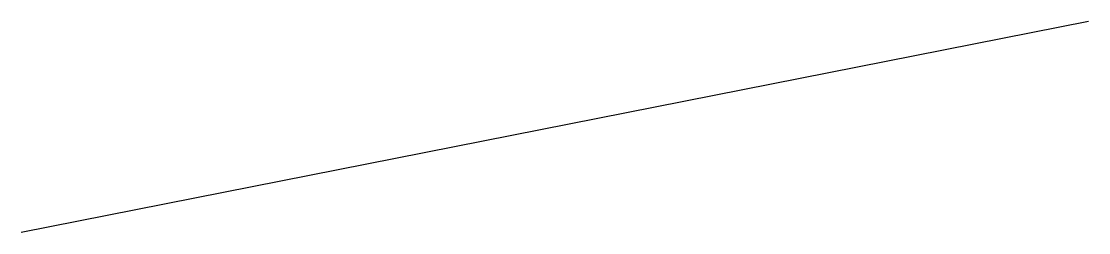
# Model space of a CAD drawing. Header units: metres. Extents: x 635879 to 636274, y 7483438 to 7483516.
import ezdxf

# ---------------------------------------------------------------- set-up
doc = ezdxf.new("R2010")
doc.units = ezdxf.units.M

msp = doc.modelspace()

# ---------------------------------------------------------------- linework, layer by layer
at = {"elevation": 51.26}
msp.add_lwpolyline([(636274.46, 7483516.03), (635879.09, 7483437.85)], dxfattribs=at)

doc.saveas('drawing.dxf')
